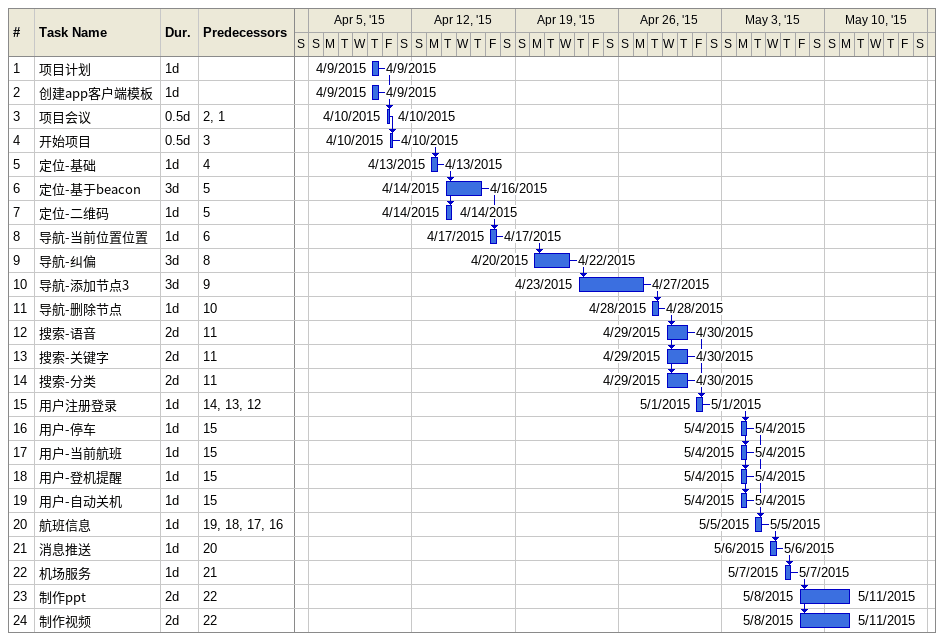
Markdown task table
| ID | Task | Duration | Start | Finish | Predecessors |
|---|---|---|---|---|---|
| 1 | 项目计划 | 1d | 2015-04-09 | 2015-04-09 |  |
| 2 | 创建app客户端模板 | 1d | 2015-04-09 | 2015-04-09 |  |
| 3 | 项目会议 | 0.5d | 2015-04-10 | 2015-04-10 | 2, 1 |
| 4 | 开始项目 | 0.5d | 2015-04-10 | 2015-04-10 | 3 |
| 5 | 定位-基础 | 1d | 2015-04-13 | 2015-04-13 | 4 |
| 6 | 定位-基于beacon | 3d | 2015-04-14 | 2015-04-16 | 5 |
| 7 | 定位-二维码 | 1d | 2015-04-14 | 2015-04-14 | 5 |
| 8 | 导航-当前位置位置 | 1d | 2015-04-17 | 2015-04-17 | 6 |
| 9 | 导航-纠偏 | 3d | 2015-04-20 | 2015-04-22 | 8 |
| 10 | 导航-添加节点3 | 3d | 2015-04-23 | 2015-04-27 | 9 |
| 11 | 导航-删除节点 | 1d | 2015-04-28 | 2015-04-28 | 10 |
| 12 | 搜索-语音 | 2d | 2015-04-29 | 2015-04-30 | 11 |
| 13 | 搜索-关键字 | 2d | 2015-04-29 | 2015-04-30 | 11 |
| 14 | 搜索-分类 | 2d | 2015-04-29 | 2015-04-30 | 11 |
| 15 | 用户注册登录 | 1d | 2015-05-01 | 2015-05-01 | 14, 13, 12 |
| 16 | 用户-停车 | 1d | 2015-05-04 | 2015-05-04 | 15 |
| 17 | 用户-当前航班 | 1d | 2015-05-04 | 2015-05-04 | 15 |
| 18 | 用户-登机提醒 | 1d | 2015-05-04 | 2015-05-04 | 15 |
| 19 | 用户-自动关机 | 1d | 2015-05-04 | 2015-05-04 | 15 |
| 20 | 航班信息 | 1d | 2015-05-05 | 2015-05-05 | 19, 18, 17, 16 |
| 21 | 消息推送 | 1d | 2015-05-06 | 2015-05-06 | 20 |
| 22 | 机场服务 | 1d | 2015-05-07 | 2015-05-07 | 21 |
| 23 | 制作ppt | 2d | 2015-05-08 | 2015-05-11 | 22 |
| 24 | 制作视频 | 2d | 2015-05-08 | 2015-05-11 | 22 |
